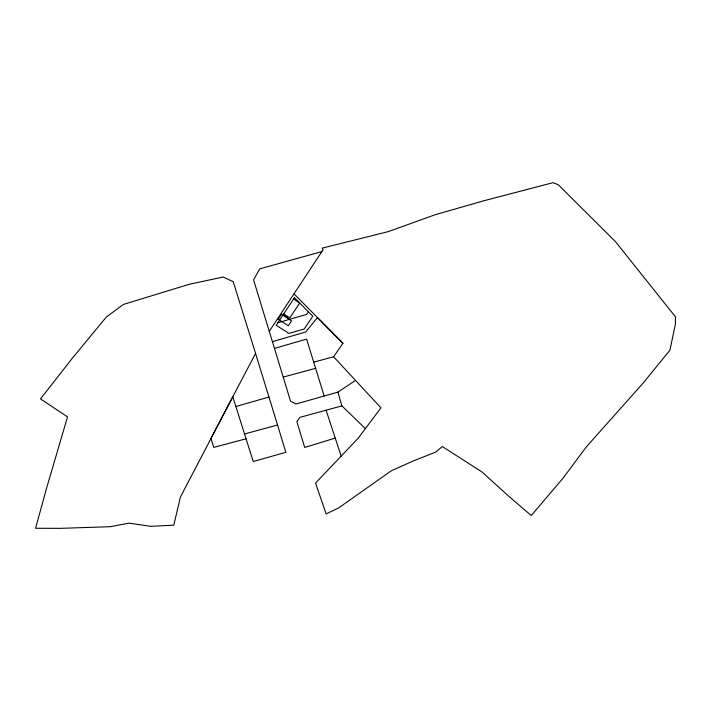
<?xml version="1.0" encoding="UTF-8"?>
<svg xmlns="http://www.w3.org/2000/svg" width="711" height="711" viewBox="0 0 711 711"><rect width="100%" height="100%" fill="white"/><g stroke="black" fill="none" stroke-linecap="round" stroke-linejoin="round"><path stroke-width="1.07" d="M246.059 438.785L213.789 447.37L210.927 438.34L255.587 353.367L233.172 281.645L223.094 277.05L189.206 284.302L123.323 304.468L106.294 317.062L72.246 358.353L40.509 398.915L67.518 416.895L46.873 487.159L35.55 528.273L60.577 528.335L110.258 526.709L129.064 523.127L150.501 526.318L173.795 525.189L180.425 496.989L232.853 396.738M269.273 331.344L323.043 249.801L322.252 248.121L388.162 231.662L434.919 214.811L483.311 200.92L553.069 182.665L558.251 184.718L615.495 241.678L675.432 316.804L675.45 323.914L669.94 350.176L643.455 382.687L586.051 447.219L563.396 477.73L531.25 515.537L508.818 496.287L481.987 471.971L442.304 446.508L435.914 452L412.38 461.315L391.254 470.842L338.498 508.001L326.153 513.902L315.524 483.089L358.077 438.358L380.945 407.838L333.601 356.771L313.711 362.166M308.432 311.827L306.734 314.36L277.877 322.741M333.601 356.771L342.942 343.289L294.07 293.91M321.852 251.614L259.719 268.882L253.587 279.885L290.559 401.217L296.176 403.964L337.929 392.117L355.518 380.412M335.228 438.083L304.699 447.45L296.851 421.579L299.926 417.339L341.902 405.883L365.374 428.617M272.393 341.653L305.641 332.028L317.47 317.559L342.942 343.289M274.455 348.399L306.592 339.12L324.172 396.018M235.874 406.514L268.954 397.04M244.54 433.986L277.548 424.974L285.858 452.32L253.223 461.519L232.79 396.729M283.2 377.088L315.622 368.334M283.68 313.986L289.804 317.888L299.695 303.01L293.572 299.073M283.653 314.031L289.093 319.488M326.082 410.203L341.12 456.044M255.525 353.349L277.548 424.974M337.929 392.117L341.902 405.883M281.423 314.315L278.143 319.266L288.337 325.754L291.617 320.821L281.423 314.315M294.461 297.722L276.179 325.3L288.942 333.406L304.21 328.98L312.769 316.208L294.461 297.722"/></g></svg>
